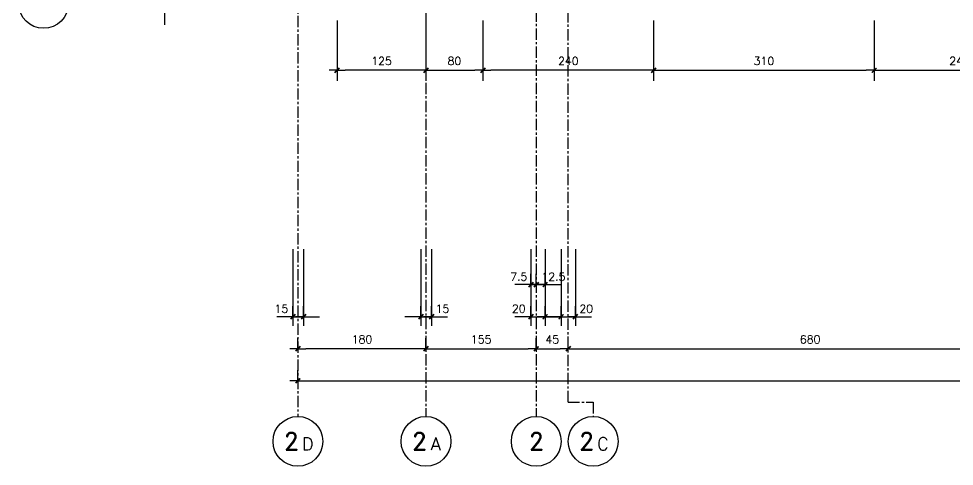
# Model space of a CAD drawing. Header units: millimetres. Extents: x -656237 to -652202, y 83238 to 86298.
# Drawn here: x -656237 to -654922, y 83378 to 84007 of the extents above; entities that cross this region are included whole.
import ezdxf
from ezdxf.enums import TextEntityAlignment as Align

# ---------------------------------------------------------------- set-up
doc = ezdxf.new("R2010")
doc.units = ezdxf.units.MM
doc.header["$LTSCALE"] = 0.5
doc.linetypes.add('CENTER', pattern=[50.8, 31.75, -6.35, 6.35, -6.35])
for name, color, linetype in [('A-LINEA 015', 6, 'Continuous'), ('COTAS', 5, 'Continuous'), ('Cotas2', 1, 'Continuous'), ('EJES', 1, 'CENTER')]:
    doc.layers.add(name, color=color, linetype=linetype)
doc.styles.add('ROMAND', font='romand')
doc.styles.add('ROMANS', font='romans')
doc.dimstyles.new('ING-50', dxfattribs={"dimscale": 5, "dimtxt": 2.25, "dimasz": 2.25, "dimexe": 3, "dimexo": 0, "dimgap": 1.5, "dimtad": 1, "dimdec": 1, "dimzin": 12, "dimdsep": 46, "dimtxsty": 'ROMANS', "dimblk1": 'TICK1', "dimblk2": 'TICK1', "dimsah": 1, "dimcen": 0.09, "dimclrd": 2, "dimclre": 1, "dimclrt": 3, "dimadec": 1, "dimazin": 3, "dimtfac": 1, "dimtdec": 1, "dimtix": 1, "dimtmove": 2, "dimatfit": 3, "dimfxl": 3, "dimtolj": 1, "dimtzin": 12, "dimarcsym": 0})

# ---------------------------------------------------------------- blocks, each defined once
blk = doc.blocks.new('EJE-1')
at = {"color": 3, "linetype": 'Continuous'}
blk.add_circle((0, 0), 35, dxfattribs=at)
at = {"color": 5, "linetype": 'Continuous', "style": 'ROMAND'}
blk.add_attdef('0', text='', height=25, dxfattribs=at).set_placement((0.2, 0), align=Align.MIDDLE)
blk = doc.blocks.new('eje-3')
at = {"color": 3, "linetype": 'Continuous'}
blk.add_circle((0, 0), 35, dxfattribs=at)
at = {"color": 5, "linetype": 'Continuous', "style": 'ROMAND'}
for height, p in [(25, (-9.2, 0)), (18, (13.7, -3.6))]:
    blk.add_attdef('0', text='', height=height, dxfattribs=at).set_placement(p, align=Align.MIDDLE)
blk = doc.blocks.new('TICK1')
at = {"color": 2}
for points in [[(0, 0), (-1, 0)], [(0, 0), (1, 0)]]:
    blk.add_lwpolyline(points, dxfattribs=at)
at = {"color": 2, "const_width": 0.2}
blk.add_lwpolyline([(-0.3, -0.3), (0.3, 0.3)], dxfattribs=at)
blk = doc.blocks.new('*D27')
at = {"layer": 'COTAS', "color": 1, "lineweight": -2}
for p, q in [((-655509.7, 83543.3), (-655509.7, 83558.3)), ((-655464.7, 83543.3), (-655464.7, 83558.3))]:
    blk.add_line(p, q, dxfattribs=at)
at = {"layer": 'COTAS', "color": 2, "lineweight": -2}
blk.add_line((-655498.5, 83543.3), (-655476, 83543.3), dxfattribs=at)
at = {"layer": 'Defpoints', "color": 0}
for p in [(-655509.7, 83543.3), (-655464.7, 83543.3), (-655464.7, 83543.3)]:
    blk.add_point(p, dxfattribs=at)
at = {"layer": 'COTAS', "color": 2, "lineweight": -2, "xscale": 11.25, "yscale": 11.25, "zscale": 11.25, "rotation": 180}
blk.add_blockref('TICK1', (-655509.7, 83543.3), dxfattribs=at)
at = {"layer": 'COTAS', "color": 2, "lineweight": -2, "xscale": 11.25, "yscale": 11.25, "zscale": 11.25}
blk.add_blockref('TICK1', (-655464.7, 83543.3), dxfattribs=at)
at = {"layer": 'COTAS', "color": 3, "insert": (-655487.2, 83556.4), "char_height": 11.25, "attachment_point": 5, "style": 'ROMANS'}
blk.add_mtext('\\A1;45', dxfattribs=at)
blk = doc.blocks.new('*D30')
at = {"layer": 'COTAS', "color": 1, "lineweight": -2}
for p, q in [((-655844.7, 83498.3), (-655844.7, 83513.3)), ((-653684.7, 83498.3), (-653684.7, 83483.3))]:
    blk.add_line(p, q, dxfattribs=at)
at = {"layer": 'COTAS', "color": 2, "lineweight": -2}
blk.add_line((-655833.5, 83498.3), (-653696, 83498.3), dxfattribs=at)
at = {"layer": 'Defpoints', "color": 0}
for p in [(-655844.7, 83498.3), (-653684.7, 83498.3), (-653684.7, 83498.3)]:
    blk.add_point(p, dxfattribs=at)
at = {"layer": 'COTAS', "color": 2, "lineweight": -2, "xscale": 11.25, "yscale": 11.25, "zscale": 11.25, "rotation": 180}
blk.add_blockref('TICK1', (-655844.7, 83498.3), dxfattribs=at)
at = {"layer": 'COTAS', "color": 2, "lineweight": -2, "xscale": 11.25, "yscale": 11.25, "zscale": 11.25}
blk.add_blockref('TICK1', (-653684.7, 83498.3), dxfattribs=at)
at = {"layer": 'COTAS', "color": 3, "insert": (-654764.7, 83511.4), "char_height": 11.25, "attachment_point": 5, "style": 'ROMANS'}
blk.add_mtext('\\A1;2160', dxfattribs=at)
blk = doc.blocks.new('*D40')
at = {"layer": 'COTAS', "color": 2, "lineweight": -2}
for p, q in [((-656032.2, 84047), (-656032.2, 84058.3)), ((-656032.2, 84020.8), (-656032.2, 84035.8)), ((-656032.2, 84009.5), (-656032.2, 83998.3))]:
    blk.add_line(p, q, dxfattribs=at)
at = {"layer": 'COTAS', "color": 1, "lineweight": -2}
for p, q in [((-656032.2, 84035.8), (-656047.2, 84035.8)), ((-656032.2, 84020.8), (-656047.2, 84020.8))]:
    blk.add_line(p, q, dxfattribs=at)
at = {"layer": 'Defpoints', "color": 0}
for p in [(-656032.2, 84035.8), (-656032.2, 84035.8), (-656032.2, 84020.8)]:
    blk.add_point(p, dxfattribs=at)
at = {"layer": 'COTAS', "color": 2, "lineweight": -2, "xscale": 11.25, "yscale": 11.25, "zscale": 11.25}
for p, rotation in [((-656032.2, 84035.8), 270), ((-656032.2, 84020.8), 90)]:
    blk.add_blockref('TICK1', p, dxfattribs=dict(at, rotation=rotation))
at = {"layer": 'COTAS', "color": 3, "insert": (-656045.3, 84051), "char_height": 11.25, "attachment_point": 5, "rotation": 90, "style": 'ROMANS'}
blk.add_mtext('\\A1;15', dxfattribs=at)
blk = doc.blocks.new('*D50')
at = {"layer": 'COTAS', "color": 1, "lineweight": -2}
for p, q in [((-655664.7, 83543.3), (-655664.7, 83558.3)), ((-655509.7, 83543.3), (-655509.7, 83558.3))]:
    blk.add_line(p, q, dxfattribs=at)
at = {"layer": 'COTAS', "color": 2, "lineweight": -2}
blk.add_line((-655653.5, 83543.3), (-655521, 83543.3), dxfattribs=at)
at = {"layer": 'Defpoints', "color": 0}
for p in [(-655664.7, 83543.3), (-655509.7, 83543.3), (-655509.7, 83543.3)]:
    blk.add_point(p, dxfattribs=at)
at = {"layer": 'COTAS', "color": 2, "lineweight": -2, "xscale": 11.25, "yscale": 11.25, "zscale": 11.25, "rotation": 180}
blk.add_blockref('TICK1', (-655664.7, 83543.3), dxfattribs=at)
at = {"layer": 'COTAS', "color": 2, "lineweight": -2, "xscale": 11.25, "yscale": 11.25, "zscale": 11.25}
blk.add_blockref('TICK1', (-655509.7, 83543.3), dxfattribs=at)
at = {"layer": 'COTAS', "color": 3, "insert": (-655587.2, 83556.4), "char_height": 11.25, "attachment_point": 5, "style": 'ROMANS'}
blk.add_mtext('\\A1;155', dxfattribs=at)
blk = doc.blocks.new('*D100')
at = {"layer": 'COTAS', "color": 1, "lineweight": -2, "ltscale": 0.5}
for p, q in [((-655344.7, 84004.2), (-655344.7, 83919.3)), ((-655034.7, 84004.2), (-655034.7, 83919.3))]:
    blk.add_line(p, q, dxfattribs=at)
at = {"layer": 'COTAS', "color": 2, "lineweight": -2, "ltscale": 0.5}
blk.add_line((-655333.5, 83934.3), (-655046, 83934.3), dxfattribs=at)
at = {"layer": 'Defpoints', "color": 0, "ltscale": 0.5}
for p in [(-655344.7, 84004.2), (-655034.7, 84004.2), (-655034.7, 83934.3)]:
    blk.add_point(p, dxfattribs=at)
at = {"layer": 'COTAS', "color": 2, "lineweight": -2, "ltscale": 0.5, "xscale": 11.25, "yscale": 11.25, "zscale": 11.25, "rotation": 180}
blk.add_blockref('TICK1', (-655344.7, 83934.3), dxfattribs=at)
at = {"layer": 'COTAS', "color": 2, "lineweight": -2, "ltscale": 0.5, "xscale": 11.25, "yscale": 11.25, "zscale": 11.25}
blk.add_blockref('TICK1', (-655034.7, 83934.3), dxfattribs=at)
at = {"layer": 'COTAS', "color": 3, "ltscale": 0.5, "insert": (-655189.7, 83947.4), "char_height": 11.25, "attachment_point": 5, "style": 'ROMANS'}
blk.add_mtext('\\A1;310', dxfattribs=at)
blk = doc.blocks.new('*D98')
at = {"layer": 'COTAS', "color": 1, "lineweight": -2, "ltscale": 0.5}
for p, q in [((-655034.7, 84004.2), (-655034.7, 83919.3)), ((-654794.7, 84004.2), (-654794.7, 83919.3))]:
    blk.add_line(p, q, dxfattribs=at)
at = {"layer": 'COTAS', "color": 2, "lineweight": -2, "ltscale": 0.5}
blk.add_line((-655023.5, 83934.3), (-654806, 83934.3), dxfattribs=at)
at = {"layer": 'Defpoints', "color": 0, "ltscale": 0.5}
for p in [(-655034.7, 84004.2), (-654794.7, 84004.2), (-654794.7, 83934.3)]:
    blk.add_point(p, dxfattribs=at)
at = {"layer": 'COTAS', "color": 2, "lineweight": -2, "ltscale": 0.5, "xscale": 11.25, "yscale": 11.25, "zscale": 11.25, "rotation": 180}
blk.add_blockref('TICK1', (-655034.7, 83934.3), dxfattribs=at)
at = {"layer": 'COTAS', "color": 2, "lineweight": -2, "ltscale": 0.5, "xscale": 11.25, "yscale": 11.25, "zscale": 11.25}
blk.add_blockref('TICK1', (-654794.7, 83934.3), dxfattribs=at)
at = {"layer": 'COTAS', "color": 3, "ltscale": 0.5, "insert": (-654914.7, 83947.4), "char_height": 11.25, "attachment_point": 5, "style": 'ROMANS'}
blk.add_mtext('\\A1;240', dxfattribs=at)
blk = doc.blocks.new('*D96')
at = {"layer": 'COTAS', "color": 1, "lineweight": -2, "ltscale": 0.5}
for p, q in [((-655584.7, 84004.2), (-655584.7, 83919.3)), ((-655344.7, 84004.2), (-655344.7, 83919.3))]:
    blk.add_line(p, q, dxfattribs=at)
at = {"layer": 'COTAS', "color": 2, "lineweight": -2, "ltscale": 0.5}
blk.add_line((-655356, 83934.3), (-655573.5, 83934.3), dxfattribs=at)
at = {"layer": 'Defpoints', "color": 0, "ltscale": 0.5}
for p in [(-655584.7, 84004.2), (-655344.7, 84004.2), (-655584.7, 83934.3)]:
    blk.add_point(p, dxfattribs=at)
at = {"layer": 'COTAS', "color": 2, "lineweight": -2, "ltscale": 0.5, "xscale": 11.25, "yscale": 11.25, "zscale": 11.25, "rotation": 180}
blk.add_blockref('TICK1', (-655584.7, 83934.3), dxfattribs=at)
at = {"layer": 'COTAS', "color": 2, "lineweight": -2, "ltscale": 0.5, "xscale": 11.25, "yscale": 11.25, "zscale": 11.25}
blk.add_blockref('TICK1', (-655344.7, 83934.3), dxfattribs=at)
at = {"layer": 'COTAS', "color": 3, "ltscale": 0.5, "insert": (-655464.7, 83947.4), "char_height": 11.25, "attachment_point": 5, "style": 'ROMANS'}
blk.add_mtext('\\A1;240', dxfattribs=at)
blk = doc.blocks.new('*D97')
at = {"layer": 'COTAS', "color": 1, "lineweight": -2, "ltscale": 0.5}
for p, q in [((-655664.7, 84004.2), (-655664.7, 83919.3)), ((-655584.7, 84004.2), (-655584.7, 83919.3))]:
    blk.add_line(p, q, dxfattribs=at)
at = {"layer": 'COTAS', "color": 2, "lineweight": -2, "ltscale": 0.5}
blk.add_line((-655653.5, 83934.3), (-655596, 83934.3), dxfattribs=at)
at = {"layer": 'Defpoints', "color": 0, "ltscale": 0.5}
for p in [(-655664.7, 84004.2), (-655584.7, 84004.2), (-655584.7, 83934.3)]:
    blk.add_point(p, dxfattribs=at)
at = {"layer": 'COTAS', "color": 2, "lineweight": -2, "ltscale": 0.5, "xscale": 11.25, "yscale": 11.25, "zscale": 11.25, "rotation": 180}
blk.add_blockref('TICK1', (-655664.7, 83934.3), dxfattribs=at)
at = {"layer": 'COTAS', "color": 2, "lineweight": -2, "ltscale": 0.5, "xscale": 11.25, "yscale": 11.25, "zscale": 11.25}
blk.add_blockref('TICK1', (-655584.7, 83934.3), dxfattribs=at)
at = {"layer": 'COTAS', "color": 3, "ltscale": 0.5, "insert": (-655624.7, 83947.4), "char_height": 11.25, "attachment_point": 5, "style": 'ROMANS'}
blk.add_mtext('\\A1;80', dxfattribs=at)
blk = doc.blocks.new('*D95')
at = {"layer": 'COTAS', "color": 1, "lineweight": -2, "ltscale": 0.5}
for p, q in [((-655789.7, 84004.2), (-655789.7, 83919.3)), ((-655664.7, 84004.2), (-655664.7, 83919.3))]:
    blk.add_line(p, q, dxfattribs=at)
at = {"layer": 'COTAS', "color": 2, "lineweight": -2, "ltscale": 0.5}
blk.add_line((-655676, 83934.3), (-655778.5, 83934.3), dxfattribs=at)
at = {"layer": 'Defpoints', "color": 0, "ltscale": 0.5}
for p in [(-655789.7, 84004.2), (-655664.7, 84004.2), (-655789.7, 83934.3)]:
    blk.add_point(p, dxfattribs=at)
at = {"layer": 'COTAS', "color": 2, "lineweight": -2, "ltscale": 0.5, "xscale": 11.25, "yscale": 11.25, "zscale": 11.25, "rotation": 180}
blk.add_blockref('TICK1', (-655789.7, 83934.3), dxfattribs=at)
at = {"layer": 'COTAS', "color": 2, "lineweight": -2, "ltscale": 0.5, "xscale": 11.25, "yscale": 11.25, "zscale": 11.25}
blk.add_blockref('TICK1', (-655664.7, 83934.3), dxfattribs=at)
at = {"layer": 'COTAS', "color": 3, "ltscale": 0.5, "insert": (-655727.2, 83947.4), "char_height": 11.25, "attachment_point": 5, "style": 'ROMANS'}
blk.add_mtext('\\A1;125', dxfattribs=at)
blk = doc.blocks.new('*D113')
at = {"layer": 'COTAS', "color": 1, "lineweight": -2}
for p, q in [((-655517.2, 83588.3), (-655517.2, 83603.3)), ((-655497.2, 83588.3), (-655497.2, 83603.3))]:
    blk.add_line(p, q, dxfattribs=at)
at = {"layer": 'COTAS', "color": 2, "lineweight": -2}
for p, q in [((-655528.5, 83588.3), (-655539.7, 83588.3)), ((-655517.2, 83588.3), (-655497.2, 83588.3)), ((-655486, 83588.3), (-655474.7, 83588.3))]:
    blk.add_line(p, q, dxfattribs=at)
at = {"layer": 'Defpoints', "color": 0}
for p in [(-655517.2, 83588.3), (-655497.2, 83588.3), (-655497.2, 83588.3)]:
    blk.add_point(p, dxfattribs=at)
at = {"layer": 'COTAS', "color": 2, "lineweight": -2, "xscale": 11.25, "yscale": 11.25, "zscale": 11.25}
blk.add_blockref('TICK1', (-655517.2, 83588.3), dxfattribs=at)
at = {"layer": 'COTAS', "color": 2, "lineweight": -2, "xscale": 11.25, "yscale": 11.25, "zscale": 11.25, "rotation": 180}
blk.add_blockref('TICK1', (-655497.2, 83588.3), dxfattribs=at)
at = {"layer": 'COTAS', "color": 3, "insert": (-655534.3, 83599.5), "char_height": 11.25, "attachment_point": 5, "style": 'ROMANS'}
blk.add_mtext('\\A1;20', dxfattribs=at)
blk = doc.blocks.new('*D123')
at = {"layer": 'COTAS', "color": 1, "lineweight": -2}
for p, q in [((-655671.8, 83588.3), (-655671.8, 83603.3)), ((-655656.8, 83588.3), (-655656.8, 83603.3))]:
    blk.add_line(p, q, dxfattribs=at)
at = {"layer": 'COTAS', "color": 2, "lineweight": -2}
for p, q in [((-655683.1, 83588.3), (-655694.3, 83588.3)), ((-655671.8, 83588.3), (-655656.8, 83588.3)), ((-655645.6, 83588.3), (-655634.3, 83588.3))]:
    blk.add_line(p, q, dxfattribs=at)
at = {"layer": 'Defpoints', "color": 0}
for p in [(-655671.8, 83588.3), (-655656.8, 83588.3), (-655656.8, 83588.3)]:
    blk.add_point(p, dxfattribs=at)
at = {"layer": 'COTAS', "color": 2, "lineweight": -2, "xscale": 11.25, "yscale": 11.25, "zscale": 11.25}
blk.add_blockref('TICK1', (-655671.8, 83588.3), dxfattribs=at)
at = {"layer": 'COTAS', "color": 2, "lineweight": -2, "xscale": 11.25, "yscale": 11.25, "zscale": 11.25, "rotation": 180}
blk.add_blockref('TICK1', (-655656.8, 83588.3), dxfattribs=at)
at = {"layer": 'COTAS', "color": 3, "insert": (-655641.6, 83599.5), "char_height": 11.25, "attachment_point": 5, "style": 'ROMANS'}
blk.add_mtext('\\A1;15', dxfattribs=at)
blk = doc.blocks.new('*D176')
at = {"layer": 'COTAS', "color": 1, "lineweight": -2}
for p, q in [((-655844.7, 83543.3), (-655844.7, 83558.3)), ((-655664.7, 83543.3), (-655664.7, 83558.3))]:
    blk.add_line(p, q, dxfattribs=at)
at = {"layer": 'COTAS', "color": 2, "lineweight": -2}
blk.add_line((-655676, 83543.3), (-655833.5, 83543.3), dxfattribs=at)
at = {"layer": 'Defpoints', "color": 0}
for p in [(-655844.7, 83543.3), (-655844.7, 83543.3), (-655664.7, 83543.3)]:
    blk.add_point(p, dxfattribs=at)
at = {"layer": 'COTAS', "color": 2, "lineweight": -2, "xscale": 11.25, "yscale": 11.25, "zscale": 11.25, "rotation": 180}
blk.add_blockref('TICK1', (-655844.7, 83543.3), dxfattribs=at)
at = {"layer": 'COTAS', "color": 2, "lineweight": -2, "xscale": 11.25, "yscale": 11.25, "zscale": 11.25}
blk.add_blockref('TICK1', (-655664.7, 83543.3), dxfattribs=at)
at = {"layer": 'COTAS', "color": 3, "insert": (-655754.7, 83556.4), "char_height": 11.25, "attachment_point": 5, "style": 'ROMANS'}
blk.add_mtext('\\A1;180', dxfattribs=at)
blk = doc.blocks.new('*D177')
at = {"layer": 'COTAS', "color": 1, "lineweight": -2}
for p, q in [((-655851.8, 83588.3), (-655851.8, 83603.3)), ((-655836.8, 83588.3), (-655836.8, 83603.3))]:
    blk.add_line(p, q, dxfattribs=at)
at = {"layer": 'COTAS', "color": 2, "lineweight": -2}
for p, q in [((-655863.1, 83588.3), (-655874.3, 83588.3)), ((-655851.8, 83588.3), (-655836.8, 83588.3)), ((-655825.6, 83588.3), (-655814.3, 83588.3))]:
    blk.add_line(p, q, dxfattribs=at)
at = {"layer": 'Defpoints', "color": 0}
for p in [(-655851.8, 83588.3), (-655836.8, 83588.3), (-655836.8, 83588.3)]:
    blk.add_point(p, dxfattribs=at)
at = {"layer": 'COTAS', "color": 2, "lineweight": -2, "xscale": 11.25, "yscale": 11.25, "zscale": 11.25}
blk.add_blockref('TICK1', (-655851.8, 83588.3), dxfattribs=at)
at = {"layer": 'COTAS', "color": 2, "lineweight": -2, "xscale": 11.25, "yscale": 11.25, "zscale": 11.25, "rotation": 180}
blk.add_blockref('TICK1', (-655836.8, 83588.3), dxfattribs=at)
at = {"layer": 'COTAS', "color": 3, "insert": (-655868.1, 83599.5), "char_height": 11.25, "attachment_point": 5, "style": 'ROMANS'}
blk.add_mtext('\\A1;15', dxfattribs=at)
blk = doc.blocks.new('*D200')
at = {"layer": 'COTAS', "color": 1, "lineweight": -2}
for p, q in [((-655464.7, 83543.3), (-655464.7, 83558.3)), ((-654784.7, 83543.3), (-654784.7, 83528.3))]:
    blk.add_line(p, q, dxfattribs=at)
at = {"layer": 'COTAS', "color": 2, "lineweight": -2}
blk.add_line((-655453.5, 83543.3), (-654796, 83543.3), dxfattribs=at)
at = {"layer": 'Defpoints', "color": 0}
for p in [(-655464.7, 83543.3), (-654784.7, 83543.3), (-654784.7, 83543.3)]:
    blk.add_point(p, dxfattribs=at)
at = {"layer": 'COTAS', "color": 2, "lineweight": -2, "xscale": 11.25, "yscale": 11.25, "zscale": 11.25, "rotation": 180}
blk.add_blockref('TICK1', (-655464.7, 83543.3), dxfattribs=at)
at = {"layer": 'COTAS', "color": 2, "lineweight": -2, "xscale": 11.25, "yscale": 11.25, "zscale": 11.25}
blk.add_blockref('TICK1', (-654784.7, 83543.3), dxfattribs=at)
at = {"layer": 'COTAS', "color": 3, "insert": (-655124.7, 83556.4), "char_height": 11.25, "attachment_point": 5, "style": 'ROMANS'}
blk.add_mtext('\\A1;680', dxfattribs=at)
blk = doc.blocks.new('*D201')
at = {"layer": 'COTAS', "color": 1, "lineweight": -2}
for p, q in [((-655474.7, 83588.3), (-655474.7, 83603.3)), ((-655454.7, 83588.3), (-655454.7, 83603.3))]:
    blk.add_line(p, q, dxfattribs=at)
at = {"layer": 'COTAS', "color": 2, "lineweight": -2}
for p, q in [((-655486, 83588.3), (-655497.2, 83588.3)), ((-655474.7, 83588.3), (-655454.7, 83588.3)), ((-655443.5, 83588.3), (-655432.2, 83588.3))]:
    blk.add_line(p, q, dxfattribs=at)
at = {"layer": 'Defpoints', "color": 0}
for p in [(-655474.7, 83588.3), (-655454.7, 83588.3), (-655454.7, 83588.3)]:
    blk.add_point(p, dxfattribs=at)
at = {"layer": 'COTAS', "color": 2, "lineweight": -2, "xscale": 11.25, "yscale": 11.25, "zscale": 11.25}
blk.add_blockref('TICK1', (-655474.7, 83588.3), dxfattribs=at)
at = {"layer": 'COTAS', "color": 2, "lineweight": -2, "xscale": 11.25, "yscale": 11.25, "zscale": 11.25, "rotation": 180}
blk.add_blockref('TICK1', (-655454.7, 83588.3), dxfattribs=at)
at = {"layer": 'COTAS', "color": 3, "insert": (-655439.5, 83599.5), "char_height": 11.25, "attachment_point": 5, "style": 'ROMANS'}
blk.add_mtext('\\A1;20', dxfattribs=at)
blk = doc.blocks.new('*D234')
at = {"layer": 'COTAS', "color": 1, "lineweight": -2}
for p, q in [((-655517.2, 83633.3), (-655517.2, 83648.3)), ((-655509.7, 83633.3), (-655509.7, 83648.3))]:
    blk.add_line(p, q, dxfattribs=at)
at = {"layer": 'COTAS', "color": 2, "lineweight": -2}
for p, q in [((-655528.5, 83633.3), (-655539.7, 83633.3)), ((-655517.2, 83633.3), (-655509.7, 83633.3)), ((-655498.5, 83633.3), (-655487.2, 83633.3))]:
    blk.add_line(p, q, dxfattribs=at)
at = {"layer": 'Defpoints', "color": 0}
for p in [(-655517.2, 83633.3), (-655509.7, 83633.3), (-655509.7, 83633.3)]:
    blk.add_point(p, dxfattribs=at)
at = {"layer": 'COTAS', "color": 2, "lineweight": -2, "xscale": 11.25, "yscale": 11.25, "zscale": 11.25}
blk.add_blockref('TICK1', (-655517.2, 83633.3), dxfattribs=at)
at = {"layer": 'COTAS', "color": 2, "lineweight": -2, "xscale": 11.25, "yscale": 11.25, "zscale": 11.25, "rotation": 180}
blk.add_blockref('TICK1', (-655509.7, 83633.3), dxfattribs=at)
at = {"layer": 'COTAS', "color": 3, "insert": (-655534.3, 83644.5), "char_height": 11.25, "attachment_point": 5, "style": 'ROMANS'}
blk.add_mtext('\\A1;7.5', dxfattribs=at)
blk = doc.blocks.new('*D235')
at = {"layer": 'COTAS', "color": 1, "lineweight": -2}
for p, q in [((-655509.7, 83633.3), (-655509.7, 83648.3)), ((-655497.2, 83633.3), (-655497.2, 83648.3))]:
    blk.add_line(p, q, dxfattribs=at)
at = {"layer": 'COTAS', "color": 2, "lineweight": -2}
for p, q in [((-655521, 83633.3), (-655532.2, 83633.3)), ((-655509.7, 83633.3), (-655497.2, 83633.3)), ((-655486, 83633.3), (-655474.7, 83633.3))]:
    blk.add_line(p, q, dxfattribs=at)
at = {"layer": 'Defpoints', "color": 0}
for p in [(-655509.7, 83633.3), (-655497.2, 83633.3), (-655497.2, 83633.3)]:
    blk.add_point(p, dxfattribs=at)
at = {"layer": 'COTAS', "color": 2, "lineweight": -2, "xscale": 11.25, "yscale": 11.25, "zscale": 11.25}
blk.add_blockref('TICK1', (-655509.7, 83633.3), dxfattribs=at)
at = {"layer": 'COTAS', "color": 2, "lineweight": -2, "xscale": 11.25, "yscale": 11.25, "zscale": 11.25, "rotation": 180}
blk.add_blockref('TICK1', (-655497.2, 83633.3), dxfattribs=at)
at = {"layer": 'COTAS', "color": 3, "insert": (-655485.6, 83644.5), "char_height": 11.25, "attachment_point": 5, "style": 'ROMANS'}
blk.add_mtext('\\A1;12.5', dxfattribs=at)

msp = doc.modelspace()

# ---------------------------------------------------------------- linework, layer by layer
at = {"layer": 'Cotas2'}
for p, q in [((-655851.84, 83683.253), (-655851.84, 83575.257)), ((-655836.84, 83683.253), (-655836.84, 83575.257)), ((-655671.84, 83683.253), (-655671.84, 83575.257)), ((-655656.84, 83683.253), (-655656.84, 83575.257)), ((-655517.215, 83683.253), (-655517.215, 83575.257)), ((-655497.215, 83683.253), (-655497.215, 83575.257)), ((-655474.714, 83683.253), (-655474.714, 83575.257)), ((-655454.714, 83683.253), (-655454.714, 83575.257))]:
    msp.add_line(p, q, dxfattribs=at)
at = {"layer": 'EJES'}
for p, q in [((-655664.715, 86228.253), (-655664.715, 83448.253)), ((-655509.715, 86228.253), (-655509.715, 83448.253)), ((-655464.715, 83468.253), (-655464.715, 86208.253)), ((-655844.715, 84467.774), (-655844.715, 83448.253)), ((-655464.715, 83468.253), (-655429.715, 83468.253)), ((-655429.715, 83468.253), (-655429.715, 83448.253))]:
    msp.add_line(p, q, dxfattribs=at)

# ---------------------------------------------------------------- block references
at = {"layer": 'A-LINEA 015', "ltscale": 0.5}
for p, values in [((-656202.215, 84028.253), {'0': 'I'}), ((-655509.715, 83413.253), {'0': '2'})]:
    msp.add_blockref('EJE-1', p, dxfattribs=at).add_auto_attribs(values)
ref = msp.add_blockref('eje-3', (-655844.715, 83413.253), dxfattribs=at)
ref.add_attrib('0', '2', dxfattribs={"layer": '0', "color": 5, "linetype": 'Continuous', "height": 25, "style": 'ROMAND'}).set_placement((-655853.905, 83413.253), align=Align.MIDDLE)
ref.add_attrib('0', 'D', dxfattribs={"layer": '0', "color": 5, "linetype": 'Continuous', "height": 18, "style": 'ROMAND'}).set_placement((-655831.028, 83409.67), align=Align.MIDDLE)
ref = msp.add_blockref('eje-3', (-655664.715, 83413.253), dxfattribs=at)
ref.add_attrib('0', '2', dxfattribs={"layer": '0', "color": 5, "linetype": 'Continuous', "height": 25, "style": 'ROMAND'}).set_placement((-655673.905, 83413.253), align=Align.MIDDLE)
ref.add_attrib('0', 'A', dxfattribs={"layer": '0', "color": 5, "linetype": 'Continuous', "height": 18, "style": 'ROMAND'}).set_placement((-655651.028, 83409.67), align=Align.MIDDLE)
ref = msp.add_blockref('eje-3', (-655429.715, 83413.253), dxfattribs=at)
ref.add_attrib('0', '2', dxfattribs={"layer": '0', "color": 5, "linetype": 'Continuous', "height": 25, "style": 'ROMAND'}).set_placement((-655438.905, 83413.253), align=Align.MIDDLE)
ref.add_attrib('0', 'C', dxfattribs={"layer": '0', "color": 5, "linetype": 'Continuous', "height": 18, "style": 'ROMAND'}).set_placement((-655416.028, 83409.67), align=Align.MIDDLE)

# ---------------------------------------------------------------- dimensions: what is measured, and where the dimension line sits
at = {"layer": 'COTAS'}
dim = msp.add_linear_dim(base=(-656032.215, 84035.753), p1=(-656032.215, 84020.753), p2=(-656032.215, 84035.753), angle=90, dimstyle='ING-50', dxfattribs=at)
dim.commit()
dim.dimension.update_dxf_attribs({"geometry": '*D40', "text_midpoint": (-656045.34, 84050.958), "dimtype": 160})
at = {"layer": 'COTAS', "ltscale": 0.5}
for base, p1, p2, picture, middle in [((-655789.715, 83934.265), (-655664.715, 84004.199), (-655789.715, 84004.199), '*D95', (-655727.215, 83947.39)), ((-655584.715, 83934.265), (-655344.715, 84004.199), (-655584.715, 84004.199), '*D96', (-655464.715, 83947.39))]:
    dim = msp.add_linear_dim(base=base, p1=p1, p2=p2, angle=180, dimstyle='ING-50', dxfattribs=at)
    dim.commit()
    dim.dimension.update_dxf_attribs({"geometry": picture, "text_midpoint": middle})
for base, p1, p2, picture, middle in [((-655584.715, 83934.265), (-655664.715, 84004.199), (-655584.715, 84004.199), '*D97', (-655624.715, 83947.39)), ((-655034.715, 83934.265), (-655344.715, 84004.199), (-655034.715, 84004.199), '*D100', (-655189.715, 83947.39)), ((-654794.715, 83934.265), (-655034.715, 84004.199), (-654794.715, 84004.199), '*D98', (-654914.715, 83947.39))]:
    dim = msp.add_linear_dim(base=base, p1=p1, p2=p2, dimstyle='ING-50', dxfattribs=at)
    dim.commit()
    dim.dimension.update_dxf_attribs({"geometry": picture, "text_midpoint": middle})
at = {"layer": 'COTAS'}
for base, p1, p2, picture, middle in [((-655509.715, 83633.253), (-655517.215, 83633.253), (-655509.715, 83633.253), '*D234', (-655534.337, 83644.506)), ((-655497.215, 83633.253), (-655509.715, 83633.253), (-655497.215, 83633.253), '*D235', (-655485.608, 83644.506)), ((-655836.84, 83588.253), (-655851.84, 83588.253), (-655836.84, 83588.253), '*D177', (-655868.098, 83599.506)), ((-655656.84, 83588.253), (-655671.84, 83588.253), (-655656.84, 83588.253), '*D123', (-655641.635, 83599.506)), ((-655497.215, 83588.253), (-655517.215, 83588.253), (-655497.215, 83588.253), '*D113', (-655534.337, 83599.506)), ((-655454.714, 83588.253), (-655474.714, 83588.253), (-655454.714, 83588.253), '*D201', (-655439.509, 83599.506))]:
    dim = msp.add_linear_dim(base=base, p1=p1, p2=p2, dimstyle='ING-50', dxfattribs=at)
    dim.commit()
    dim.dimension.update_dxf_attribs({"geometry": picture, "text_midpoint": middle, "dimtype": 160})
dim = msp.add_linear_dim(base=(-655844.715, 83543.253), p1=(-655664.715, 83543.253), p2=(-655844.715, 83543.253), angle=180, dimstyle='ING-50', dxfattribs=at)
dim.commit()
dim.dimension.update_dxf_attribs({"geometry": '*D176', "text_midpoint": (-655754.715, 83556.378)})
for base, p1, p2, picture, middle in [((-655509.715, 83543.253), (-655664.715, 83543.253), (-655509.715, 83543.253), '*D50', (-655587.215, 83556.378)), ((-655464.715, 83543.253), (-655509.715, 83543.253), (-655464.715, 83543.253), '*D27', (-655487.215, 83556.378)), ((-654784.715, 83543.253), (-655464.715, 83543.253), (-654784.715, 83543.253), '*D200', (-655124.715, 83556.378)), ((-653684.715, 83498.253), (-655844.715, 83498.253), (-653684.715, 83498.253), '*D30', (-654764.715, 83511.378))]:
    dim = msp.add_linear_dim(base=base, p1=p1, p2=p2, dimstyle='ING-50', dxfattribs=at)
    dim.commit()
    dim.dimension.update_dxf_attribs({"geometry": picture, "text_midpoint": middle})

doc.saveas('drawing.dxf')
